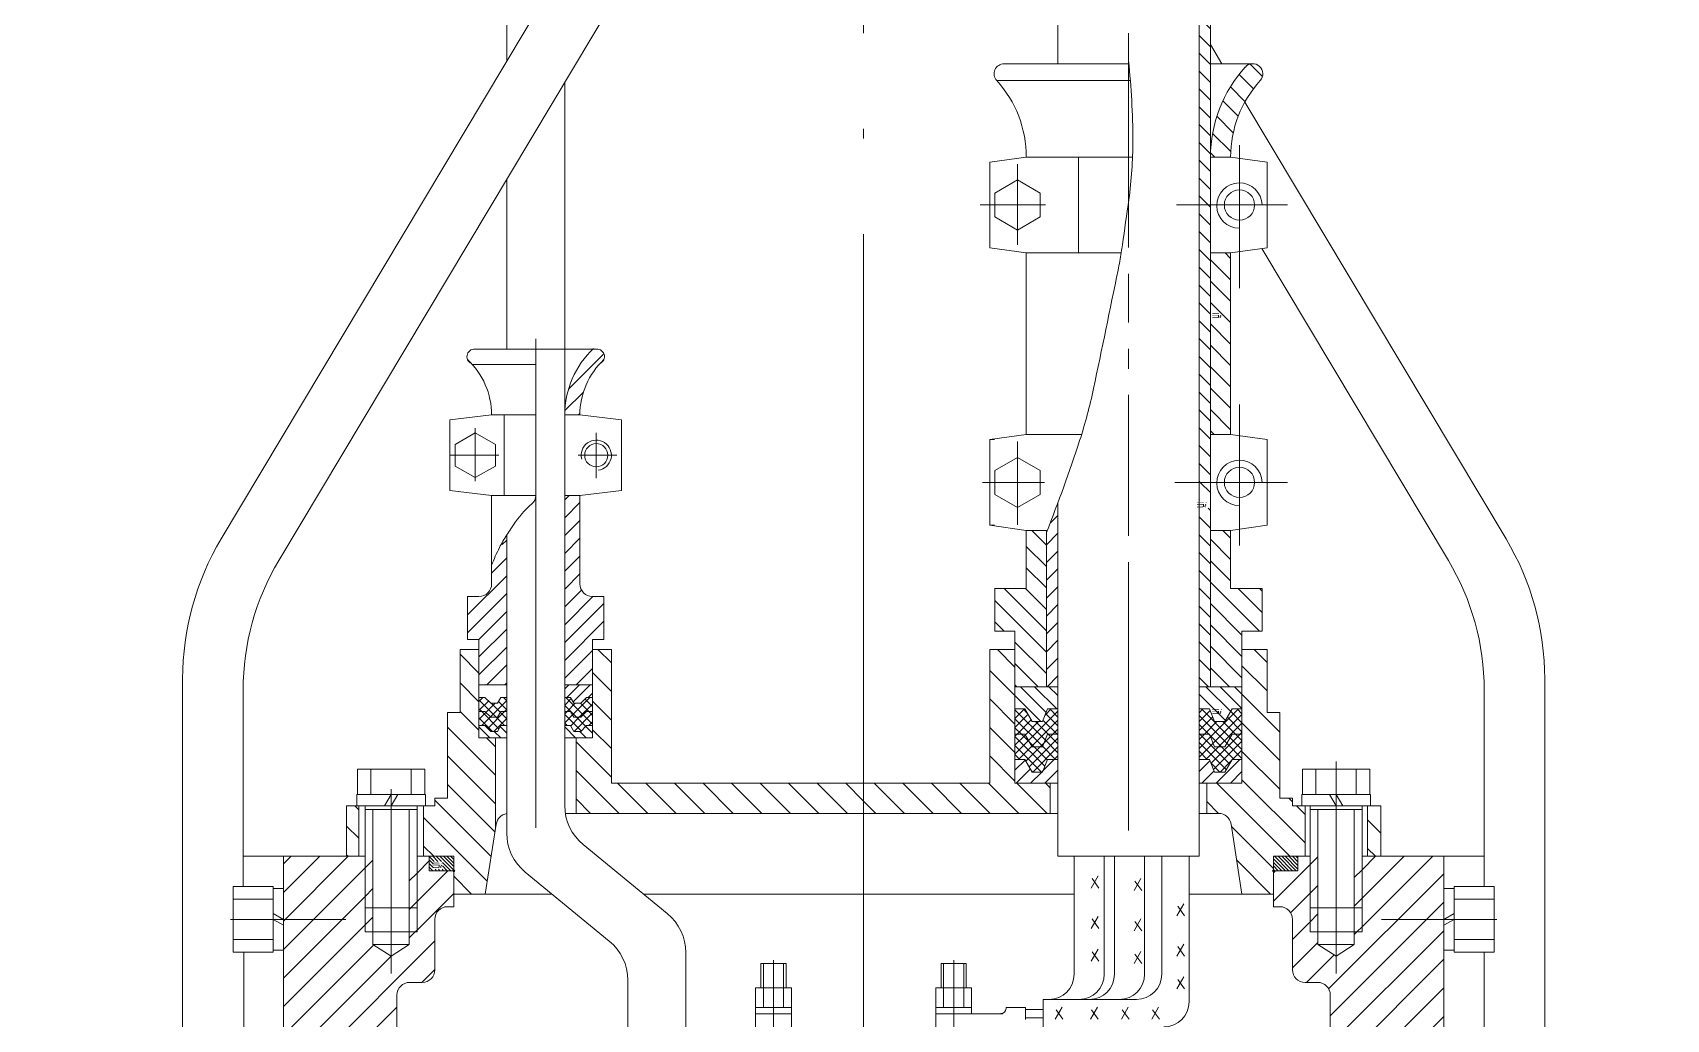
# Model space of a CAD drawing. Extents: x -51258 to 164715, y -112558 to 496610.
# Drawn here: x 73850 to 74702, y 49174 to 49689 of the extents above; entities that cross this region are included whole.
import ezdxf
from ezdxf.enums import TextEntityAlignment as Align

# ---------------------------------------------------------------- set-up
doc = ezdxf.new("R2010")
doc.units = 0
doc.header["$LTSCALE"] = 1000
doc.header["$PDMODE"] = 32
doc.header["$PDSIZE"] = 1
doc.linetypes.add('DOTE', pattern=[2.42, 2, -0.2, 0.02, -0.2])
doc.layers.add('中心线0.15', color=5, linetype='DOTE', lineweight=15)
doc.layers.add('细线0.15', color=4, linetype='Continuous', lineweight=15)
doc.styles.add('han', font='pdatxt.shx', dxfattribs={"width": 0.7, "bigfont": 'chinese.shx'})
doc.styles.get("Standard").update_dxf_attribs({"font": 'gbenor.shx', "bigfont": 'gbcbig.shx'})
doc.styles.add('图中的汉字和数字', font='njsyeng.shx', dxfattribs={"width": 0.7, "bigfont": 'njsychn.shx'})
doc.dimstyles.new('1比200(加大字号)', dxfattribs={"dimtxt": 700, "dimasz": 240, "dimexe": 240, "dimexo": 30, "dimgap": 20, "dimtad": 1, "dimdec": 0, "dimdsep": 46, "dimtxsty": '图中的汉字和数字', "dimblk": 'ARCHTICK', "dimcen": 2, "dimclrd": 3, "dimclre": 3, "dimclrt": 3, "dimadec": 0, "dimazin": 0, "dimtfac": 1, "dimtdec": 0, "dimtmove": 2, "dimatfit": 3, "dimldrblk": 'ARCHTICK', "dimfxl": 1000, "dimfxlon": 1, "dimarcsym": 0})

# ---------------------------------------------------------------- blocks, each defined once
blk = doc.blocks.new('*X51')
at = {"color": 0}
for p, q in [((503, 1797.01), (505.35, 1799.36)), ((507.92, 1794.86), (512.42, 1799.36)), ((515, 1794.86), (519.5, 1799.36)), ((522.07, 1794.86), (526.57, 1799.36)), ((529.14, 1794.86), (533.64, 1799.36)), ((536.21, 1794.86), (540.71, 1799.36)), ((543.28, 1794.86), (547.78, 1799.36)), ((550.35, 1794.86), (554.85, 1799.36)), ((557.42, 1794.86), (561.92, 1799.36)), ((564.49, 1794.86), (568.99, 1799.36)), ((571.56, 1794.86), (575.17, 1798.47)), ((575.17, 1798.47), (576.06, 1799.36)), ((578.63, 1794.86), (583.13, 1799.36)), ((585.71, 1794.86), (590.21, 1799.36)), ((592.78, 1794.86), (597.28, 1799.36)), ((599.85, 1794.86), (604.35, 1799.36)), ((606.92, 1794.86), (611.42, 1799.36)), ((613.99, 1794.86), (618.49, 1799.36)), ((621.06, 1794.86), (625.56, 1799.36)), ((628.13, 1794.86), (632.63, 1799.36)), ((635.2, 1794.86), (639.7, 1799.36)), ((642.27, 1794.86), (646.77, 1799.36)), ((649.35, 1794.86), (653.85, 1799.36)), ((656.42, 1794.86), (660.92, 1799.36)), ((663.49, 1794.86), (667.99, 1799.36)), ((670.56, 1794.86), (672.12, 1796.42)), ((672.12, 1796.42), (675.06, 1799.36)), ((677.63, 1794.86), (682.13, 1799.36)), ((684.7, 1794.86), (685.17, 1795.33)), ((685.17, 1795.33), (689.2, 1799.36)), ((691.77, 1794.86), (691.92, 1795.01)), ((695.37, 1798.46), (696.27, 1799.36)), ((698.84, 1794.86), (703.34, 1799.36)), ((705.91, 1794.86), (710.41, 1799.36)), ((712.99, 1794.86), (717.49, 1799.36)), ((720.06, 1794.86), (724.56, 1799.36)), ((727.13, 1794.86), (731.63, 1799.36)), ((734.2, 1794.86), (738.7, 1799.36)), ((741.27, 1794.86), (745.77, 1799.36)), ((748.34, 1794.86), (752.84, 1799.36)), ((755.41, 1794.86), (759.91, 1799.36)), ((762.48, 1794.86), (766.17, 1798.55))]:
    blk.add_line(p, q, dxfattribs=at)
blk = doc.blocks.new('*X50')
at = {"color": 0}
for p, q in [((548.2, 1544.84), (534.15, 1558.89)), ((641.6, 1543.36), (630.41, 1554.55)), ((648.67, 1543.36), (633.17, 1558.86)), ((655.74, 1543.36), (640.24, 1558.86)), ((647.41, 1558.77), (647.31, 1558.86)), ((556.71, 1543.4), (549.35, 1550.76)), ((558.41, 1548.77), (557.81, 1549.36)), ((599.18, 1543.36), (593.18, 1549.36)), ((606.25, 1543.36), (600.25, 1549.36)), ((613.32, 1543.36), (607.32, 1549.36)), ((620.39, 1543.36), (614.39, 1549.36)), ((627.46, 1543.36), (621.46, 1549.36)), ((634.53, 1543.36), (627.88, 1550.01)), ((662.81, 1543.36), (651.81, 1554.36)), ((665.41, 1547.84), (658.89, 1554.36)), ((592.1, 1543.36), (590.41, 1545.06)), ((609.78, 1518.62), (608.03, 1520.36)), ((621.1, 1514.36), (615.1, 1520.36)), ((637.68, 1504.86), (622.18, 1520.36)), ((644.75, 1504.86), (629.25, 1520.36)), ((647.41, 1509.27), (636.32, 1520.36)), ((654.39, 1509.36), (643.39, 1520.36)), ((661.46, 1509.36), (650.46, 1520.36)), ((665.41, 1512.48), (657.53, 1520.36)), ((665.41, 1519.55), (664.6, 1520.36)), ((630.6, 1504.86), (630.41, 1505.06))]:
    blk.add_line(p, q, dxfattribs=at)
blk = doc.blocks.new('hhhhh')
at = {"layer": '细线0.15'}
h = blk.add_hatch(dxfattribs=at)
h.set_pattern_fill('_U', color=10, scale=7.894679, angle=135, style=0, pattern_type=0)
h.set_pattern_definition([(135, (124473.252, 216916.8846), (-5.582381, -5.582381), [])])
h.paths.add_polyline_path([(128376.06, 222038.85), (128365.53, 222038.85), (128365.53, 221944.11), (128376.06, 221944.11)])
h.paths.add_polyline_path([(128365.53, 222088.85), (128376.06, 222088.85, -0.186853), (128391.5, 222128.72, 1), (128383.72, 222135.81, 0.186853)])
h.paths.add_polyline_path([(128280.01, 221894.11), (128269.48, 221894.11), (128269.48, 221863.85), (128253.03, 221863.85), (128253.03, 221841.48), (128263.56, 221841.48), (128263.56, 221812.53), (128280.01, 221812.53)])
at = {"layer": '中心线0.15', "ltscale": 0.25}
blk.add_line((128184.61, 222653.55), (128184.61, 218739.75), dxfattribs=at)
at = {"layer": '细线0.15', "color": 10}
for p, q in [((127849.49, 221889.62), (128101.04, 222310.34)), ((127879.58, 221878.4), (128128.15, 222294.13)), ((127998.43, 222138.72), (127998.43, 222235.12)), ((128285.93, 222137.53), (128285.93, 222182.49)), ((128359.61, 221724.07), (128359.61, 222182.49)), ((128365.53, 222158.81), (128365.53, 221812.53)), ((128322.77, 222153.42), (128322.77, 222041.63)), ((128371.5, 222137.53), (128365.53, 222147.52)), ((128280.01, 222137.53), (128257.93, 222137.53)), ((128322.77, 222137.53), (128280.01, 222137.53)), ((128387.61, 222137.53), (128365.53, 222137.53)), ((128028.69, 221988.54), (128028.69, 222127.79)), ((128254.04, 222128.72), (128323.74, 222128.72)), ((128519.73, 221889.62), (128383.47, 222117.52)), ((128250.4, 222086.21), (128269.48, 222088.85)), ((128324.9, 222088.85), (128269.48, 222088.85)), ((128296.64, 222088.85), (128296.64, 222038.85)), ((128376.06, 222088.85), (128365.53, 222088.85)), ((128395.14, 222086.21), (128376.06, 222088.85)), ((128380.66, 222095.07), (128380.66, 222020.51)), ((128250.4, 222086.21), (128250.4, 222041.48)), ((128264.87, 222043.02), (128264.87, 222085.12)), ((128395.14, 222086.21), (128395.14, 222041.48)), ((127998.43, 221988.54), (127998.43, 222077.18)), ((128253.03, 222070.07), (128264.87, 222076.91)), ((128264.87, 222048.72), (128264.87, 222078.49)), ((128264.87, 222076.91), (128276.72, 222070.07)), ((128279.53, 222063.85), (128245.32, 222063.85)), ((128279, 222063.85), (128249.8, 222063.85)), ((128253.03, 222063.85), (128253.03, 222070.07)), ((128253.03, 222063.85), (128253.03, 222057.62)), ((128276.72, 222070.07), (128276.72, 222063.85)), ((128276.72, 222057.62), (128276.72, 222063.85)), ((128405.74, 222063.85), (128347.84, 222063.85)), ((128253.03, 222057.62), (128264.87, 222050.79)), ((128264.87, 222050.79), (128276.72, 222057.62)), ((128250.4, 222041.48), (128269.48, 222038.85)), ((128318.97, 222038.85), (128269.48, 222038.85)), ((128269.48, 221944.11), (128269.48, 222038.85)), ((128376.06, 222038.85), (128365.53, 222038.85)), ((128395.14, 222041.48), (128376.06, 222038.85)), ((128376.06, 221944.11), (128376.06, 222038.85)), ((128489.65, 221878.4), (128392.37, 222041.1)), ((128322.77, 222027.94), (128322.77, 222002.47)), ((128013.56, 221738.99), (128013.56, 221994.09)), ((128044.48, 221988.54), (127981.72, 221988.54)), ((128028.69, 221750.5), (128028.69, 221988.54)), ((128322.77, 221988.79), (128322.77, 221978.44)), ((128013.56, 221980.64), (127980.48, 221980.64)), ((128322.77, 221964.76), (128322.77, 221891.23)), ((127968.82, 221951.7), (127990.53, 221954.33)), ((127968.82, 221951.7), (127968.82, 221914.85)), ((127990.53, 221954.33), (128013.56, 221954.33)), ((127997.11, 221954.33), (127997.11, 221912.22)), ((128036.59, 221954.33), (128028.69, 221954.33)), ((128058.3, 221951.7), (128036.59, 221954.33)), ((128058.3, 221951.7), (128058.3, 221914.85)), ((128380.66, 221959.7), (128380.66, 221886.24)), ((127981.98, 221944.97), (127971.46, 221938.89)), ((127981.98, 221947.35), (127981.98, 221919.73)), ((127981.98, 221921.27), (127981.98, 221945.06)), ((127992.51, 221938.89), (127981.98, 221944.97)), ((128045.14, 221921.27), (128045.14, 221945.06)), ((128250.39, 221941.48), (128269.48, 221944.11)), ((128298.3, 221944.11), (128269.48, 221944.11)), ((128376.06, 221944.11), (128365.53, 221944.11)), ((128395.15, 221941.48), (128376.06, 221944.11)), ((127971.46, 221938.89), (127971.46, 221933.28)), ((127992.51, 221933.28), (127992.51, 221938.89)), ((128250.4, 221896.74), (128250.4, 221941.48)), ((128250.4, 221941.48), (128252.93, 221941.48)), ((128264.87, 221896.97), (128264.87, 221940.39)), ((128395.14, 221896.74), (128395.14, 221941.48)), ((127969.01, 221933.28), (127994.28, 221933.28)), ((127971.19, 221933.28), (127991.37, 221933.28)), ((127971.46, 221927.66), (127971.46, 221933.28)), ((127981.98, 221921.59), (127971.46, 221927.66)), ((127992.51, 221927.66), (127981.98, 221921.59)), ((127992.51, 221933.28), (127992.51, 221927.66)), ((128055.93, 221933.28), (128035.75, 221933.28)), ((128253.03, 221925.34), (128264.87, 221932.17)), ((128264.87, 221903.98), (128264.87, 221933.76)), ((128264.87, 221932.17), (128276.72, 221925.34)), ((128246.64, 221919.11), (128278.22, 221919.11)), ((128279, 221919.11), (128249.8, 221919.11)), ((128253.03, 221919.11), (128253.03, 221925.34)), ((128253.03, 221919.11), (128253.03, 221912.88)), ((128276.72, 221925.34), (128276.72, 221919.11)), ((128276.72, 221912.88), (128276.72, 221919.11)), ((128405.74, 221919.11), (128346.89, 221919.11)), ((127968.82, 221914.85), (127990.53, 221912.22)), ((127990.53, 221912.22), (128013.56, 221912.22)), ((127990.53, 221866.17), (127990.53, 221912.22)), ((128036.59, 221912.22), (128028.69, 221912.22)), ((128058.3, 221914.85), (128036.59, 221912.22)), ((128036.59, 221866.17), (128036.59, 221912.22)), ((128253.03, 221912.88), (128264.87, 221906.05)), ((128264.87, 221906.05), (128276.72, 221912.88)), ((128281.88, 221897.82), (128285.93, 221901.86)), ((128285.93, 221724.07), (128285.93, 221908.45)), ((127998.43, 221736.17), (127998.43, 221891.7)), ((128250.4, 221896.74), (128252.93, 221896.74)), ((128250.47, 221896.73), (128269.48, 221894.11)), ((128280.01, 221894.11), (128269.48, 221894.11)), ((128269.48, 221863.85), (128269.48, 221894.11)), ((128280.01, 221894.11), (128280.01, 221812.53)), ((128280.01, 221886.63), (128285.93, 221892.56)), ((128376.06, 221894.11), (128365.53, 221894.11)), ((128376.06, 221890.06), (128372.01, 221894.11)), ((128395.14, 221896.74), (128376.06, 221894.11)), ((128376.06, 221863.85), (128376.06, 221894.11)), ((128280.01, 221877.33), (128285.93, 221883.25)), ((128376.06, 221878.9), (128365.53, 221889.43)), ((128322.77, 221877.55), (128322.77, 221811)), ((128376.06, 221867.73), (128365.53, 221878.26)), ((128280.01, 221868.03), (128285.93, 221873.95)), ((128391.15, 221841.48), (128365.53, 221867.1)), ((127978.03, 221837.22), (127978.03, 221859.59)), ((127983.96, 221859.59), (127978.03, 221859.59)), ((128049.09, 221859.59), (128043.17, 221859.59)), ((128049.09, 221837.22), (128049.09, 221859.59)), ((128269.48, 221863.85), (128252.93, 221863.85)), ((128253.03, 221863.91), (128253.03, 221841.48)), ((128280.01, 221858.72), (128285.93, 221864.64)), ((128392.51, 221863.85), (128376.06, 221863.85)), ((128392.51, 221851.29), (128379.94, 221863.85)), ((128392.51, 221862.45), (128391.11, 221863.85)), ((128392.51, 221863.85), (128392.51, 221841.48)), ((128253.03, 221855.53), (128253.03, 221855.53)), ((128280.01, 221849.42), (128285.93, 221855.34)), ((128381.98, 221839.48), (128365.53, 221855.93)), ((128392.51, 221855.53), (128392.51, 221855.53)), ((128263.56, 221841.48), (128253.03, 221841.48)), ((128263.56, 221841.48), (128263.56, 221812.53)), ((128280.01, 221840.12), (128285.93, 221846.04)), ((128381.98, 221828.32), (128365.53, 221844.77)), ((128392.51, 221841.48), (128381.98, 221841.48)), ((128381.98, 221841.48), (128381.98, 221812.53)), ((127983.96, 221831.96), (127974.09, 221831.96)), ((127974.09, 221831.96), (127974.09, 221799.07)), ((127983.96, 221837.22), (127978.03, 221837.22)), ((127983.96, 221837.22), (127983.96, 221785.91)), ((128043.17, 221837.22), (128043.17, 221785.91)), ((128049.09, 221837.22), (128043.17, 221837.22)), ((128053.03, 221831.96), (128043.17, 221831.96)), ((128045.99, 221831.96), (128053.03, 221824.91)), ((128053.03, 221831.96), (128053.03, 221762.22)), ((128250.4, 221831.96), (128250.4, 221762.22)), ((128263.56, 221831.96), (128250.4, 221831.96)), ((128254.4, 221831.96), (128263.56, 221822.8)), ((128263.56, 221831.96), (128263.56, 221762.22)), ((128280.01, 221830.81), (128285.93, 221836.73)), ((128322.77, 221839.34), (128322.77, 221737.51)), ((128381.98, 221817.15), (128365.53, 221833.6)), ((128381.98, 221831.96), (128381.98, 221762.22)), ((128395.14, 221831.96), (128381.98, 221831.96)), ((128388.37, 221831.96), (128395.14, 221825.2)), ((128395.14, 221831.96), (128395.14, 221799.07)), ((127974.09, 221829.43), (127983.96, 221819.56)), ((128280.01, 221821.51), (128285.93, 221827.43)), ((128381.98, 221823.47), (128395.14, 221810.31)), ((127829.35, 221816.69), (127829.35, 221552.67)), ((128043.17, 221819.9), (128053.03, 221810.03)), ((128250.4, 221821.07), (128263.56, 221807.91)), ((128280.34, 221812.53), (128285.93, 221818.12)), ((128375.44, 221812.53), (128365.53, 221822.44)), ((128539.87, 221816.69), (128539.87, 221551)), ((127860.93, 221810.88), (127860.93, 221708.39)), ((127974.09, 221814.54), (127983.96, 221804.67)), ((127998.43, 221813.54), (127983.96, 221813.54)), ((127983.96, 221806.84), (127986.99, 221806.84)), ((127983.96, 221804.78), (127986.02, 221806.84)), ((127986.99, 221806.84), (127990.1, 221803.87)), ((127993.62, 221803.87), (127995.38, 221806.84)), ((127995.38, 221806.84), (127998.43, 221806.84)), ((127996.67, 221806.84), (127998.43, 221805.09)), ((128043.17, 221813.54), (128028.69, 221813.54)), ((128028.69, 221811.37), (128030.87, 221813.54)), ((128031.75, 221806.84), (128028.69, 221806.84)), ((128029.24, 221806.84), (128038.3, 221797.78)), ((128029.75, 221806.84), (128036.45, 221813.54)), ((128033.5, 221803.87), (128031.75, 221806.84)), ((128032.78, 221797.78), (128041.85, 221806.84)), ((128033.08, 221804.59), (128042.03, 221813.54)), ((128040.13, 221806.84), (128037.02, 221803.87)), ((128043.17, 221806.84), (128040.13, 221806.84)), ((128040.92, 221806.84), (128043.17, 221809.09)), ((128285.93, 221812.53), (128263.56, 221812.53)), ((128263.56, 221807.91), (128277.13, 221794.34)), ((128266.38, 221812.53), (128279.77, 221799.14)), ((128273.82, 221812.53), (128285.44, 221800.92)), ((128281.27, 221812.53), (128285.93, 221807.87)), ((128381.98, 221812.53), (128359.61, 221812.53)), ((128359.61, 221808.62), (128373.31, 221794.92)), ((128363.14, 221812.53), (128376.1, 221799.58)), ((128370.58, 221812.53), (128381.98, 221801.14)), ((128378.03, 221812.53), (128381.98, 221808.58)), ((128381.98, 221808.58), (128401.72, 221788.84)), ((128508.29, 221810.88), (128508.29, 221708.43)), ((127967.51, 221799.07), (127967.51, 221754.33)), ((127967.51, 221799.07), (127974.09, 221799.07)), ((127974.09, 221799.66), (127983.96, 221789.79)), ((127983.96, 221805.6), (127993, 221796.56)), ((127983.96, 221800.12), (127988.87, 221805.04)), ((127983.96, 221800.95), (127985.37, 221799.54)), ((127983.96, 221799.54), (127986.99, 221799.54)), ((127983.96, 221795.47), (127987.52, 221799.03)), ((127985.37, 221799.54), (127994.38, 221790.53)), ((127986.99, 221799.54), (127990.1, 221796.56)), ((127987.52, 221799.03), (127992.35, 221803.87)), ((127988.53, 221790.75), (127997.32, 221799.54)), ((127989.89, 221796.76), (127998.43, 221805.29)), ((127990.1, 221803.87), (127993.62, 221803.87)), ((127990.35, 221803.87), (127995.12, 221799.1)), ((127993.62, 221796.56), (127995.38, 221799.54)), ((127994.13, 221804.73), (127998.43, 221800.43)), ((127995.12, 221799.1), (127998.43, 221795.78)), ((127995.38, 221799.54), (127998.43, 221799.54)), ((127997.32, 221799.54), (127998.43, 221800.64)), ((128028.69, 221802.99), (128032.04, 221806.34)), ((128028.69, 221802.74), (128034.87, 221796.56)), ((128031.75, 221799.54), (128028.69, 221799.54)), ((128028.69, 221798.34), (128029.89, 221799.54)), ((128028.69, 221798.08), (128037.28, 221789.5)), ((128029.89, 221799.54), (128034.22, 221803.87)), ((128033.5, 221796.56), (128031.75, 221799.54)), ((128037.02, 221803.87), (128033.5, 221803.87)), ((128033.56, 221789.25), (128043.17, 221798.86)), ((128036.21, 221796.56), (128043.17, 221803.51)), ((128036.87, 221803.87), (128041.2, 221799.54)), ((128040.13, 221799.54), (128037.02, 221796.56)), ((128039.32, 221806.07), (128043.17, 221802.22)), ((128043.17, 221799.54), (128040.13, 221799.54)), ((128041.2, 221799.54), (128043.17, 221797.57)), ((128043.17, 221805.01), (128053.03, 221795.14)), ((128250.4, 221806.18), (128263.56, 221793.02)), ((128263.56, 221800.92), (128268.64, 221800.92)), ((128263.56, 221795.96), (128268.52, 221800.92)), ((128263.56, 221800.61), (128263.87, 221800.92)), ((128263.56, 221800.47), (128279.28, 221784.75)), ((128263.56, 221791.3), (128270.34, 221798.08)), ((128267.76, 221800.92), (128269.95, 221798.73)), ((128268.64, 221800.92), (128272.58, 221794.34)), ((128270.64, 221784.43), (128285.93, 221799.72)), ((128277.85, 221794.34), (128280.48, 221800.92)), ((128279.15, 221797.59), (128282.47, 221800.92)), ((128279.5, 221798.48), (128285.93, 221792.06)), ((128280.48, 221800.92), (128285.93, 221800.92)), ((128281.72, 221800.92), (128285.93, 221796.71)), ((128359.61, 221801.18), (128359.87, 221800.92)), ((128365.06, 221800.92), (128359.61, 221800.92)), ((128359.61, 221798.97), (128361.56, 221800.92)), ((128359.61, 221794.32), (128365.39, 221800.09)), ((128360.8, 221800.92), (128375.8, 221785.92)), ((128367.69, 221794.34), (128365.06, 221800.92)), ((128365.62, 221786.37), (128380.17, 221800.92)), ((128366.95, 221783.04), (128381.98, 221798.08)), ((128376.9, 221800.92), (128372.96, 221794.34)), ((128376.1, 221799.58), (128381.98, 221793.7)), ((128381.98, 221800.92), (128376.9, 221800.92)), ((128379.41, 221800.92), (128381.98, 221798.35)), ((128401.72, 221799.07), (128395.14, 221799.07)), ((128401.72, 221799.07), (128401.72, 221754.33)), ((127967.51, 221791.35), (127992.51, 221766.35)), ((127983.96, 221796.3), (127991.01, 221789.25)), ((127983.96, 221792.23), (127986.99, 221792.23)), ((127983.96, 221791.65), (127989.7, 221785.91)), ((127985.36, 221792.23), (127989.89, 221796.76)), ((127986.99, 221792.23), (127990.1, 221789.25)), ((127990.1, 221796.56), (127993.62, 221796.56)), ((127991.69, 221789.25), (127998.43, 221795.99)), ((127993, 221796.56), (127997.33, 221792.23)), ((127993.62, 221789.25), (127995.38, 221792.23)), ((127995.07, 221791.7), (127998.43, 221788.34)), ((127995.38, 221792.23), (127998.43, 221792.23)), ((128028.69, 221793.69), (128032.78, 221797.78)), ((128028.69, 221793.43), (128029.9, 221792.23)), ((128031.75, 221792.23), (128028.69, 221792.23)), ((128028.69, 221791.57), (128034.35, 221785.91)), ((128033.5, 221789.25), (128031.75, 221792.23)), ((128031.8, 221792.14), (128036.21, 221796.56)), ((128037.02, 221796.56), (128033.5, 221796.56)), ((128034.87, 221796.56), (128039.66, 221791.77)), ((128040.13, 221792.23), (128037.02, 221789.25)), ((128038.3, 221797.78), (128043.17, 221792.91)), ((128039.66, 221791.77), (128043.17, 221788.26)), ((128043.17, 221792.23), (128040.13, 221792.23)), ((128041.19, 221792.23), (128043.17, 221794.21)), ((128043.17, 221790.12), (128053.03, 221780.25)), ((128250.4, 221791.3), (128263.56, 221778.14)), ((128263.56, 221795.82), (128277.95, 221781.43)), ((128263.56, 221791.16), (128266.97, 221787.76)), ((128264.66, 221787.76), (128272.08, 221795.17)), ((128268.89, 221787.33), (128275.9, 221794.34)), ((128272.38, 221781.52), (128285.93, 221795.06)), ((128272.58, 221794.34), (128277.85, 221794.34)), ((128274.34, 221794.34), (128280.92, 221787.76)), ((128278.17, 221795.16), (128285.57, 221787.76)), ((128283.27, 221787.76), (128285.93, 221790.41)), ((128359.61, 221797.46), (128374.05, 221783.01)), ((128359.61, 221789.66), (128366.72, 221796.77)), ((128359.61, 221792.8), (128364.66, 221787.76)), ((128362.36, 221787.76), (128368.94, 221794.34)), ((128372.96, 221794.34), (128367.69, 221794.34)), ((128369.73, 221781.18), (128381.98, 221793.43)), ((128372.03, 221794.34), (128378.61, 221787.76)), ((128374.35, 221796.67), (128381.98, 221789.04)), ((128381.98, 221793.7), (128401.72, 221773.96)), ((127983.96, 221786.07), (127984.11, 221785.91)), ((127998.43, 221785.91), (127983.96, 221785.91)), ((127987.83, 221785.91), (127992.51, 221781.23)), ((127990.1, 221789.25), (127993.62, 221789.25)), ((127991.94, 221789.25), (127995.28, 221785.91)), ((127992.51, 221738.01), (127992.51, 221785.91)), ((128028.69, 221785.99), (128028.77, 221785.91)), ((128043.17, 221785.91), (128028.69, 221785.91)), ((128037.02, 221789.25), (128033.5, 221789.25)), ((128034.61, 221746.44), (128034.61, 221785.91)), ((128034.61, 221783.79), (128053.03, 221765.37)), ((128036.6, 221789.25), (128039.94, 221785.91)), ((128263.56, 221787.76), (128268.64, 221787.76)), ((128263.56, 221786.65), (128264.66, 221787.76)), ((128263.56, 221782), (128268.89, 221787.33)), ((128263.56, 221786.51), (128279.05, 221771.02)), ((128263.56, 221777.35), (128270.64, 221784.43)), ((128263.56, 221781.86), (128277.4, 221768.02)), ((128265.46, 221774.6), (128272.38, 221781.52)), ((128266.97, 221787.76), (128271.14, 221783.58)), ((128268.64, 221787.76), (128272.58, 221781.18)), ((128269.19, 221773.68), (128276.69, 221781.18)), ((128270.94, 221770.77), (128285.93, 221785.76)), ((128271.14, 221783.58), (128273.54, 221781.18)), ((128272.58, 221781.18), (128277.85, 221781.18)), ((128272.84, 221768.02), (128285.93, 221781.11)), ((128273.54, 221781.18), (128280.38, 221774.35)), ((128276.69, 221781.18), (128278.62, 221783.1)), ((128277.85, 221781.18), (128280.48, 221787.76)), ((128277.95, 221781.43), (128284.77, 221774.6)), ((128278.62, 221783.1), (128283.27, 221787.76)), ((128279.28, 221784.75), (128285.93, 221778.1)), ((128280.48, 221787.76), (128285.93, 221787.76)), ((128280.92, 221787.76), (128285.93, 221782.75)), ((128285.57, 221787.76), (128285.93, 221787.4)), ((128359.61, 221788.15), (128360, 221787.76)), ((128365.06, 221787.76), (128359.61, 221787.76)), ((128359.61, 221785.01), (128362.36, 221787.76)), ((128359.61, 221780.36), (128365.62, 221786.37)), ((128359.61, 221783.5), (128373.76, 221769.36)), ((128359.61, 221775.71), (128366.95, 221783.04)), ((128360, 221787.76), (128375.5, 221772.26)), ((128363.15, 221774.6), (128369.73, 221781.18)), ((128364.66, 221787.76), (128365.33, 221787.08)), ((128367.69, 221781.18), (128365.06, 221787.76)), ((128365.33, 221787.08), (128371.24, 221781.18)), ((128365.84, 221772.64), (128380.96, 221787.76)), ((128367.17, 221769.32), (128381.98, 221784.12)), ((128372.96, 221781.18), (128367.69, 221781.18)), ((128371.24, 221781.18), (128377.81, 221774.6)), ((128376.9, 221787.76), (128372.96, 221781.18)), ((128374.05, 221783.01), (128381.98, 221775.09)), ((128375.8, 221785.92), (128381.98, 221779.74)), ((128381.98, 221787.76), (128376.9, 221787.76)), ((128378.61, 221787.76), (128381.98, 221784.39)), ((128380.96, 221787.76), (128381.98, 221788.77)), ((127967.51, 221776.46), (127992.51, 221751.46)), ((128250.4, 221776.41), (128263.56, 221763.25)), ((128263.56, 221777.21), (128266.17, 221774.6)), ((128263.56, 221774.6), (128268.64, 221774.6)), ((128263.56, 221768.97), (128268.84, 221774.26)), ((128268.64, 221774.6), (128272.58, 221768.02)), ((128277.85, 221768.02), (128280.48, 221774.6)), ((128278.08, 221768.61), (128284.07, 221774.6)), ((128280.48, 221774.6), (128285.93, 221774.6)), ((128284.07, 221774.6), (128285.93, 221776.46)), ((128359.61, 221778.85), (128363.86, 221774.6)), ((128365.06, 221774.6), (128359.61, 221774.6)), ((128359.61, 221768.27), (128365.31, 221773.97)), ((128367.69, 221768.02), (128365.06, 221774.6)), ((128365.86, 221772.6), (128370.44, 221768.02)), ((128368.46, 221762.22), (128380.83, 221774.6)), ((128370.53, 221768.02), (128376.59, 221774.08)), ((128376.9, 221774.6), (128372.96, 221768.02)), ((128381.98, 221774.6), (128376.9, 221774.6)), ((128377.11, 221774.6), (128381.98, 221779.47)), ((128381.76, 221774.6), (128381.98, 221774.82)), ((128381.98, 221778.81), (128401.72, 221759.07)), ((128431.1, 221773.49), (128431.1, 221692.42)), ((127938.13, 221769.46), (127920.53, 221769.46)), ((127920.53, 221769.46), (127920.53, 221756.3)), ((127927.6, 221756.3), (127927.6, 221769.46)), ((127938.13, 221769.46), (127955.73, 221769.46)), ((127948.65, 221756.3), (127948.65, 221769.46)), ((127955.73, 221769.46), (127955.73, 221756.3)), ((128034.61, 221768.9), (128057.08, 221746.44)), ((128264.25, 221762.22), (128271.63, 221769.61)), ((128271.69, 221762.22), (128277.49, 221768.02)), ((128272.34, 221768.43), (128272.75, 221768.02)), ((128272.58, 221768.02), (128277.85, 221768.02)), ((128277.49, 221768.02), (128278.08, 221768.61)), ((128279.14, 221762.22), (128285.93, 221769.01)), ((128361.01, 221762.22), (128367.44, 221768.65)), ((128372.96, 221768.02), (128367.69, 221768.02)), ((128375.9, 221762.22), (128381.98, 221768.3)), ((128381.98, 221763.92), (128414.88, 221731.02)), ((128431.1, 221769.46), (128413.5, 221769.46)), ((128413.5, 221769.46), (128413.5, 221756.3)), ((128420.57, 221756.3), (128420.57, 221769.46)), ((128431.1, 221769.46), (128448.7, 221769.46)), ((128441.62, 221756.3), (128441.62, 221769.46)), ((128448.7, 221769.46), (128448.7, 221756.3)), ((127938.13, 221756.3), (127920.23, 221756.3)), ((127920.23, 221756.3), (127920.23, 221750.38)), ((127920.53, 221756.3), (127938.13, 221756.3)), ((127938.13, 221756.3), (127934.71, 221750.38)), ((127938.13, 221759.06), (127938.13, 221747.62)), ((127955.73, 221756.3), (127938.13, 221756.3)), ((127938.13, 221756.3), (127956.02, 221756.3)), ((127938.13, 221750.38), (127941.55, 221756.3)), ((127956.02, 221756.3), (127956.02, 221750.38)), ((127967.51, 221761.58), (127992.31, 221736.77)), ((128250.4, 221762.22), (128053.03, 221762.22)), ((128056.18, 221762.22), (128071.97, 221746.44)), ((128071.06, 221762.22), (128086.85, 221746.44)), ((128085.95, 221762.22), (128101.74, 221746.44)), ((128100.84, 221762.22), (128116.63, 221746.44)), ((128115.72, 221762.22), (128131.51, 221746.44)), ((128130.61, 221762.22), (128146.4, 221746.44)), ((128145.5, 221762.22), (128161.29, 221746.44)), ((128160.38, 221762.22), (128176.17, 221746.44)), ((128175.27, 221762.22), (128184.61, 221752.88)), ((128190.15, 221762.22), (128205.94, 221746.44)), ((128205.04, 221762.22), (128220.83, 221746.44)), ((128219.93, 221762.22), (128235.72, 221746.44)), ((128234.81, 221762.22), (128250.6, 221746.44)), ((128249.7, 221762.22), (128265.49, 221746.44)), ((128285.93, 221762.22), (128263.56, 221762.22)), ((128264.59, 221762.22), (128280.38, 221746.44)), ((128279.47, 221762.22), (128281.98, 221759.72)), ((128281.98, 221762.22), (128281.98, 221746.44)), ((128381.98, 221762.22), (128359.61, 221762.22)), ((128363.56, 221762.22), (128363.56, 221746.44)), ((128368.79, 221762.22), (128406.95, 221724.07)), ((128431.1, 221756.3), (128413.2, 221756.3)), ((128413.2, 221756.3), (128413.2, 221750.38)), ((128413.5, 221756.3), (128431.1, 221756.3)), ((128431.1, 221750.38), (128427.68, 221756.3)), ((128431.1, 221759.06), (128431.1, 221747.62)), ((128448.7, 221756.3), (128431.1, 221756.3)), ((128431.1, 221756.3), (128448.99, 221756.3)), ((128431.1, 221756.3), (128434.52, 221750.38)), ((128431.1, 221662.96), (128431.1, 221755.63)), ((128448.99, 221756.3), (128448.99, 221750.38)), ((127960.93, 221750.38), (127914.88, 221750.38)), ((127914.88, 221750.38), (127914.88, 221724.07)), ((127919.16, 221750.38), (127921.2, 221748.34)), ((127920.23, 221750.38), (127938.13, 221750.38)), ((127921.2, 221750.38), (127921.2, 221724.07)), ((127924.58, 221697.09), (127924.58, 221750.38)), ((127924.58, 221748.41), (127938.13, 221748.41)), ((127928.65, 221697.09), (127928.65, 221748.41)), ((127938.13, 221662.96), (127938.13, 221753.09)), ((127956.02, 221750.38), (127938.13, 221750.38)), ((127951.68, 221748.41), (127938.13, 221748.41)), ((127947.6, 221697.09), (127947.6, 221748.41)), ((127951.68, 221697.09), (127951.68, 221750.38)), ((127955.06, 221750.38), (127955.06, 221724.07)), ((127967.51, 221754.33), (127960.93, 221754.33)), ((127960.93, 221754.33), (127960.93, 221750.38)), ((127960.93, 221753.27), (127990.3, 221723.9)), ((128034.61, 221754.02), (128042.19, 221746.44)), ((128184.61, 221752.88), (128191.06, 221746.44)), ((128363.56, 221752.57), (128369.69, 221746.44)), ((128408.29, 221754.33), (128401.72, 221754.33)), ((128406.46, 221754.33), (128408.29, 221752.49)), ((128408.29, 221754.33), (128408.29, 221750.38)), ((128454.35, 221750.38), (128408.29, 221750.38)), ((128410.41, 221750.38), (128414.88, 221745.9)), ((128413.2, 221750.38), (128431.1, 221750.38)), ((128414.88, 221724.07), (128414.88, 221750.38)), ((128417.55, 221697.09), (128417.55, 221750.38)), ((128417.55, 221748.41), (128431.1, 221748.41)), ((128421.62, 221697.09), (128421.62, 221748.41)), ((128448.99, 221750.38), (128431.1, 221750.38)), ((128444.65, 221748.41), (128431.1, 221748.41)), ((128440.57, 221697.09), (128440.57, 221748.41)), ((128444.65, 221697.09), (128444.65, 221750.38)), ((128447.51, 221724.07), (128447.51, 221750.38)), ((128454.35, 221750.38), (128454.35, 221724.07)), ((127914.88, 221739.77), (127921.2, 221733.46)), ((127955.06, 221744.25), (127988.29, 221711.02)), ((127992.96, 221740.87), (127987.25, 221704.33)), ((128285.93, 221746.44), (128029.01, 221746.44)), ((128369.77, 221746.44), (128359.61, 221746.44)), ((128376.27, 221740.87), (128381.98, 221704.33)), ((128376.46, 221739.67), (128398.43, 221717.7)), ((128447.51, 221743.05), (128454.35, 221736.21)), ((128082.2, 221694.19), (128038.33, 221730.14)), ((127860.93, 221724.07), (127881.98, 221724.07)), ((127881.98, 221690.29), (127915.76, 221724.07)), ((127881.98, 221705.17), (127900.88, 221724.07)), ((127881.98, 221724.07), (127924.58, 221724.07)), ((127881.98, 221724.07), (127881.98, 221520.12)), ((127881.98, 221720.06), (127885.99, 221724.07)), ((127914.88, 221724.89), (127915.7, 221724.07)), ((127924.58, 221724.07), (127914.88, 221724.07)), ((127924.58, 221684.59), (127924.58, 221724.07)), ((127924.58, 221718), (127928.65, 221722.07)), ((127970.8, 221724.07), (127951.68, 221724.07)), ((127951.68, 221724.07), (127958.04, 221724.07)), ((127951.68, 221684.59), (127951.68, 221724.07)), ((127951.68, 221715.32), (127958.04, 221721.68)), ((127955.06, 221729.36), (127960.36, 221724.07)), ((127958.04, 221724.07), (127958.04, 221716.54)), ((127958.04, 221723.99), (127960.64, 221721.39)), ((127958.04, 221722.13), (127960, 221720.16)), ((127959.82, 221724.07), (127962.5, 221721.39)), ((127961.68, 221724.07), (127964.36, 221721.39)), ((127963.54, 221724.07), (127970.8, 221716.81)), ((127965.4, 221724.07), (127970.8, 221718.67)), ((127967.26, 221724.07), (127970.8, 221720.53)), ((127969.12, 221724.07), (127970.8, 221722.39)), ((127970.8, 221724.07), (127970.8, 221704.33)), ((128359.61, 221724.07), (128285.93, 221724.07)), ((128294.43, 221662.53), (128294.43, 221724.07)), ((128310.1, 221662.53), (128310.1, 221724.07)), ((128315.47, 221662.53), (128315.47, 221724.07)), ((128331.13, 221662.53), (128331.13, 221724.07)), ((128340.08, 221662.53), (128340.08, 221724.07)), ((128354.4, 221648.2), (128354.4, 221724.07)), ((128379.21, 221722.03), (128396.91, 221704.33)), ((128398.43, 221724.07), (128398.43, 221704.33)), ((128417.55, 221724.07), (128398.43, 221724.07)), ((128398.43, 221722.75), (128404.63, 221716.54)), ((128398.97, 221724.07), (128406.49, 221716.54)), ((128400.83, 221724.07), (128408.35, 221716.54)), ((128402.69, 221724.07), (128410.21, 221716.54)), ((128404.55, 221724.07), (128411.19, 221717.43)), ((128406.41, 221724.07), (128411.19, 221719.29)), ((128408.27, 221724.07), (128411.19, 221721.15)), ((128410.13, 221724.07), (128411.19, 221723.01)), ((128411.19, 221724.07), (128411.19, 221716.54)), ((128417.55, 221724.07), (128411.19, 221724.07)), ((128417.55, 221684.59), (128417.55, 221724.07)), ((128417.55, 221719.71), (128421.62, 221723.79)), ((128444.65, 221687.27), (128481.45, 221724.07)), ((128444.65, 221702.15), (128466.56, 221724.07)), ((128444.65, 221717.04), (128451.67, 221724.07)), ((128487.24, 221724.07), (128444.65, 221724.07)), ((128454.35, 221724.07), (128444.65, 221724.07)), ((128444.65, 221684.59), (128444.65, 221724.07)), ((128447.51, 221728.16), (128451.61, 221724.07)), ((128487.24, 221724.07), (128487.24, 221520.12)), ((128508.29, 221724.07), (128487.24, 221724.07)), ((127881.98, 221675.4), (127924.58, 221718)), ((127947.6, 221711.25), (127951.68, 221715.32)), ((127951.68, 221700.43), (127967.78, 221716.54)), ((127958.04, 221720.27), (127960, 221718.3)), ((127958.04, 221718.41), (127959.9, 221716.54)), ((127958.04, 221716.55), (127958.04, 221716.54)), ((127958.04, 221716.54), (127970.8, 221716.54)), ((127961.02, 221717.29), (127961.76, 221716.54)), ((127962.88, 221717.29), (127963.62, 221716.54)), ((127964.74, 221717.29), (127965.49, 221716.54)), ((127964.86, 221720.89), (127969.21, 221716.54)), ((127964.86, 221719.03), (127967.35, 221716.54)), ((127970.8, 221716.54), (127970.8, 221697.75)), ((127970.8, 221713.63), (127980.09, 221704.33)), ((128051.94, 221679.86), (128008.06, 221715.82)), ((128306.88, 221713.79), (128303.3, 221707.52)), ((128398.43, 221720.89), (128402.77, 221716.54)), ((128398.43, 221700.59), (128417.55, 221719.71)), ((128398.43, 221719.02), (128400.91, 221716.54)), ((128398.43, 221717.16), (128399.05, 221716.54)), ((128398.43, 221716.54), (128398.43, 221697.75)), ((128411.19, 221716.54), (128398.43, 221716.54)), ((128398.43, 221715.48), (128399.49, 221716.54)), ((128427.19, 221654.92), (128487.24, 221714.98)), ((128440.57, 221712.96), (128444.65, 221717.04)), ((127855.67, 221691.17), (127855.67, 221708.39)), ((127855.67, 221708.39), (127876.59, 221708.39)), ((127876.59, 221708.39), (127876.59, 221691.17)), ((127876.59, 221707.22), (127881.98, 221707.22)), ((127876.59, 221691.17), (127876.59, 221707.22)), ((127881.98, 221707.22), (127881.98, 221691.17)), ((127924.58, 221703.11), (127928.65, 221707.18)), ((127951.68, 221685.55), (127970.8, 221704.67)), ((128022.08, 221704.33), (127970.8, 221704.33)), ((128294.43, 221704.33), (128069.82, 221704.33)), ((128307.33, 221707.52), (128303.75, 221712.45)), ((128329.25, 221712.48), (128325.67, 221706.21)), ((128329.7, 221706.21), (128326.12, 221711.13)), ((128398.43, 221704.33), (128354.4, 221704.33)), ((128381.97, 221704.39), (128382.03, 221704.33)), ((128407.33, 221694.61), (128417.55, 221704.83)), ((128417.55, 221704.83), (128421.62, 221708.9)), ((128487.24, 221707.22), (128487.24, 221691.17)), ((128492.64, 221707.22), (128487.24, 221707.22)), ((128513.56, 221708.39), (128492.64, 221708.39)), ((128492.64, 221708.39), (128492.64, 221691.17)), ((128492.64, 221691.17), (128492.64, 221707.22)), ((128513.56, 221691.17), (128513.56, 221708.39)), ((127855.67, 221701.7), (127876.59, 221701.7)), ((127881.98, 221660.51), (127924.58, 221703.11)), ((127924.58, 221697.09), (127938.13, 221697.09)), ((127928.65, 221678.01), (127928.65, 221697.05)), ((127951.68, 221697.09), (127938.13, 221697.09)), ((127947.6, 221696.36), (127951.68, 221700.43)), ((127947.6, 221697.05), (127947.6, 221678.01)), ((127967.51, 221697.75), (127970.8, 221697.75)), ((128351.62, 221699.32), (128348.04, 221693.05)), ((128352.07, 221693.05), (128348.49, 221697.98)), ((128401.72, 221697.75), (128398.43, 221697.75)), ((128417.55, 221697.09), (128431.1, 221697.09)), ((128421.62, 221697.09), (128421.62, 221678.01)), ((128428.03, 221640.88), (128487.24, 221700.09)), ((128444.65, 221697.09), (128431.1, 221697.09)), ((128440.57, 221698.08), (128444.65, 221702.15)), ((128440.57, 221678.01), (128440.57, 221697.09)), ((128513.56, 221701.7), (128492.64, 221701.7)), ((127854.28, 221691.17), (127877.97, 221691.17)), ((127855.67, 221691.17), (127855.67, 221673.96)), ((127872.02, 221691.17), (127914.51, 221691.17)), ((127873.83, 221691.17), (127884.74, 221691.17)), ((127881.98, 221691.17), (127876.59, 221694.29)), ((127876.59, 221673.96), (127876.59, 221691.17)), ((127876.59, 221691.17), (127881.98, 221688.06)), ((127876.59, 221691.17), (127876.59, 221675.12)), ((127881.98, 221675.12), (127881.98, 221691.17)), ((127881.98, 221645.63), (127924.58, 221688.22)), ((127924.58, 221688.22), (127928.65, 221692.3)), ((127960.93, 221691.17), (127960.93, 221664.86)), ((128306.88, 221692.74), (128303.3, 221686.47)), ((128307.33, 221686.47), (128303.75, 221691.4)), ((128329.25, 221691.43), (128325.67, 221685.16)), ((128329.7, 221685.16), (128326.12, 221690.08)), ((128408.29, 221691.17), (128408.29, 221664.86)), ((128408.29, 221680.69), (128417.55, 221689.94)), ((128417.55, 221689.94), (128421.62, 221694.02)), ((128441.97, 221684.59), (128444.65, 221687.27)), ((128497.21, 221691.17), (128454.71, 221691.17)), ((128495.4, 221691.17), (128484.48, 221691.17)), ((128487.24, 221691.17), (128492.64, 221694.29)), ((128487.24, 221675.12), (128487.24, 221691.17)), ((128492.64, 221691.17), (128487.24, 221688.06)), ((128514.94, 221691.17), (128491.25, 221691.17)), ((128492.64, 221673.96), (128492.64, 221691.17)), ((128492.64, 221691.17), (128492.64, 221675.12)), ((128513.56, 221691.17), (128513.56, 221673.96)), ((127855.67, 221680.65), (127876.59, 221680.65)), ((127881.98, 221600.97), (127960.93, 221679.91)), ((127951.68, 221684.59), (127924.58, 221684.59)), ((127947.6, 221681.47), (127950.72, 221684.59)), ((127950.72, 221684.59), (127951.68, 221685.55)), ((128408.29, 221665.8), (128421.62, 221679.13)), ((128417.55, 221684.59), (128444.65, 221684.59)), ((128428.03, 221625.99), (128487.24, 221685.2)), ((128440.57, 221683.19), (128441.97, 221684.59)), ((128513.56, 221680.65), (128492.64, 221680.65)), ((127855.67, 221673.96), (127876.59, 221673.96)), ((127861.25, 221673.96), (127861.25, 221563.65)), ((127876.59, 221675.12), (127881.98, 221675.12)), ((127881.98, 221630.74), (127929.02, 221677.78)), ((127881.98, 221615.85), (127938.09, 221671.96)), ((127947.6, 221678.01), (127928.65, 221678.01)), ((127938.13, 221671.94), (127928.65, 221678.01)), ((127947.6, 221678.01), (127938.13, 221671.94)), ((128091.84, 221673.83), (128091.84, 221630.04)), ((128306.88, 221675.64), (128303.3, 221669.37)), ((128307.33, 221669.37), (128303.75, 221674.29)), ((128329.25, 221674.32), (128325.67, 221668.05)), ((128329.7, 221668.05), (128326.12, 221672.98)), ((128351.62, 221678.27), (128348.04, 221672)), ((128352.07, 221672), (128348.49, 221676.92)), ((128415.66, 221658.28), (128430.01, 221672.63)), ((128421.62, 221678.01), (128440.57, 221678.01)), ((128421.62, 221678.01), (128431.1, 221671.94)), ((128428.03, 221611.11), (128487.24, 221670.32)), ((128431.1, 221671.94), (128440.57, 221678.01)), ((128492.64, 221675.12), (128487.24, 221675.12)), ((128513.56, 221673.96), (128492.64, 221673.96)), ((128508.29, 221673.91), (128508.29, 221563.51)), ((127954.18, 221658.28), (127960.93, 221665.03)), ((128131.04, 221668.19), (128131.04, 221655.49)), ((128131.04, 221668.19), (128137.62, 221668.19)), ((128132.36, 221668.19), (128132.36, 221655.49)), ((128137.62, 221488.46), (128137.62, 221669.82)), ((128144.2, 221668.19), (128137.62, 221668.19)), ((128142.88, 221668.19), (128142.88, 221655.49)), ((128144.2, 221668.19), (128144.2, 221655.49)), ((128225.03, 221668.19), (128231.6, 221668.19)), ((128225.03, 221668.19), (128225.03, 221655.49)), ((128226.34, 221668.19), (128226.34, 221655.49)), ((128231.6, 221488.46), (128231.6, 221669.82)), ((128238.18, 221668.19), (128231.6, 221668.19)), ((128236.87, 221668.19), (128236.87, 221655.49)), ((128238.18, 221668.19), (128238.18, 221655.49)), ((127947.77, 221658.28), (127954.35, 221658.28)), ((128061.58, 221659.51), (128061.58, 221630.04)), ((128128.28, 221655.49), (128146.96, 221655.49)), ((128128.28, 221655.49), (128128.28, 221645.1)), ((128132.36, 221655.49), (128132.36, 221645.1)), ((128142.88, 221655.49), (128142.88, 221645.1)), ((128146.96, 221655.49), (128146.96, 221645.1)), ((128240.95, 221655.49), (128222.26, 221655.49)), ((128222.26, 221655.49), (128222.26, 221645.1)), ((128226.34, 221655.49), (128226.34, 221645.1)), ((128236.87, 221655.49), (128236.87, 221645.1)), ((128240.95, 221655.49), (128240.95, 221645.1)), ((128351.62, 221661.16), (128348.04, 221654.89)), ((128352.07, 221654.89), (128348.49, 221659.82)), ((128421.45, 221658.28), (128414.87, 221658.28)), ((128428.03, 221596.22), (128487.24, 221655.43)), ((127881.98, 221586.08), (127941.19, 221645.29)), ((127941.19, 221651.7), (127941.19, 221520.12)), ((128128.28, 221645.1), (128128.28, 221642.02)), ((128137.62, 221645.1), (128128.28, 221645.1)), ((128137.62, 221645.1), (128146.96, 221645.1)), ((128146.96, 221645.1), (128146.96, 221625.31)), ((128231.6, 221645.1), (128222.26, 221645.1)), ((128222.26, 221645.1), (128222.26, 221625.31)), ((128231.6, 221645.1), (128240.95, 221645.1)), ((128240.95, 221645.1), (128240.95, 221642.02)), ((128258.9, 221645.2), (128258.9, 221644.6)), ((128269.03, 221645.2), (128258.9, 221645.2)), ((128269.03, 221645.2), (128269.03, 221638.9)), ((128278.22, 221649.38), (128278.22, 221635.04)), ((128326.92, 221649.38), (128278.22, 221649.38)), ((128288.14, 221645.37), (128284.56, 221639.1)), ((128306.56, 221645.37), (128302.98, 221639.1)), ((128322.67, 221645.37), (128319.09, 221639.1)), ((128338.46, 221645.37), (128334.88, 221639.1)), ((128428.03, 221651.7), (128428.03, 221520.12)), ((128128.28, 221641.9), (128128.28, 221625.31)), ((128146.96, 221641.9), (128128.28, 221641.9)), ((128222.26, 221641.9), (128257.14, 221641.9)), ((128269.03, 221644.09), (128278.22, 221644.09)), ((128269.03, 221639.82), (128278.22, 221639.82)), ((128288.59, 221639.1), (128285.01, 221644.03)), ((128307.01, 221639.1), (128303.43, 221644.03)), ((128323.12, 221639.1), (128319.54, 221644.03)), ((128338.91, 221639.1), (128335.33, 221644.03)), ((128428.03, 221581.33), (128487.24, 221640.54))]:
    blk.add_line(p, q, dxfattribs=at)
for points in [[(128280.01, 221893.02, 0.015), (128297.29, 221940.96, 0.02731), (128304.53, 221968.02, 0.001478), (128317.32, 222029.85, 0.00996), (128319.01, 222039.07, 0.004804), (128319.61, 222043.02, 0.000801), (128322.96, 222066.7, 0.035331), (128325.05, 222097.43, 0.026082), (128322.77, 222139.07)], [(128013.56, 221987.76), (128013.56, 221980.64), (128013.56, 221954.33), (128013.56, 221912.22, -0.218576), (128011.58, 221907.9, 0.068344), (128001.91, 221896.97, 0.001045), (128000.49, 221894.83, 0.000717), (127998.43, 221891.7, 0.029288), (127994.64, 221885.11, 0.022111), (127990.53, 221875.92)]]:
    blk.add_lwpolyline(points, format="xyb", dxfattribs=at)
for centre, radius in [((128380.66, 222063.82), 7.89), ((128045.14, 221933.28), 6.05), ((128380.66, 221919.12), 7.89)]:
    blk.add_circle(centre, radius, dxfattribs=at)
for centre, radius, start, end in [((128257.93, 222132.27), 5.26, 90, 222.3354), ((128435.27, 222088.85), 69.74, 137.6646, 180), ((128387.61, 222132.27), 5.26, 317.6646, 137.6646), ((128210.27, 222088.85), 59.21, 0, 42.3354), ((128435.27, 222088.85), 59.21, 137.6646, 180), ((128380.66, 222063.53), 11.84, 1.52871, 270.02246), ((127981.64, 221984.72), 3.95, 75.37944, 246.57463), ((128076.06, 221954.33), 47.37, 133.05341, 180), ((128045.48, 221984.72), 3.95, 293.42537, 104.62056), ((127951.06, 221954.33), 39.47, 0, 46.94659), ((128076.06, 221954.33), 39.47, 133.05341, 180), ((128045.14, 221933.28), 7.89, 277.56571, 195.22473), ((128380.66, 221918.83), 11.84, 1.52871, 270.02246), ((127971.46, 221816.69), 142.1, 149.12432, 180), ((128397.77, 221816.69), 142.1, 0, 30.87568), ((127992.51, 221810.88), 131.58, 149.12432, 180), ((128376.72, 221810.88), 131.58, 0, 30.87568), ((127983.96, 221866.17), 6.58, 270, 0), ((128043.17, 221866.17), 6.58, 180, 270), ((128055.01, 221750.5), 26.32, 180, 230.66395), ((127999.46, 221739.86), 6.58, 98.96804, 171.11934), ((128369.77, 221739.86), 6.58, 8.88066, 90), ((128024.75, 221736.17), 26.32, 180, 230.66395), ((127967.51, 221691.17), 6.58, 90, 180), ((128401.72, 221691.17), 6.58, 0, 90), ((128065.52, 221673.83), 26.32, 0, 50.66395), ((128035.26, 221659.51), 26.32, 0, 50.66395), ((127954.35, 221664.86), 6.58, 270, 0), ((128281.27, 221662.53), 13.16, 270, 0), ((128296.94, 221662.53), 13.16, 270, 0), ((128302.31, 221662.53), 13.16, 270, 0), ((128317.97, 221662.53), 13.16, 270, 0), ((128326.92, 221662.53), 13.16, 270, 0), ((128414.87, 221664.86), 6.58, 180, 270), ((127947.77, 221651.7), 6.58, 90, 180), ((128421.45, 221651.7), 6.58, 0, 90), ((128256.26, 221644.6), 2.63, 270, 0), ((128341.24, 221648.2), 13.16, 270, 0)]:
    blk.add_arc(centre, radius, start, end, dxfattribs=at)
for p in [(127970.8, 221716.54), (128398.43, 221716.54)]:
    blk.add_point(p, dxfattribs=at)
at = {"layer": '细线0.15', "color": 10, "xscale": 1.315779766816557, "yscale": 1.315779766816557, "zscale": 1.315779766816557, "rotation": 270}
for name, p in [('*X51', (125997.97, 222820.64)), ('*X50', (125997.97, 222689.07))]:
    blk.add_blockref(name, p, dxfattribs=at)
at = {"layer": '细线0.15', "color": 10, "width": 0.707}
for p in [(128369.01, 222006.18, 0), (128361.11, 221907.49, 0), (128369.01, 221799.6, 0), (127962.43, 221719.34, 0)]:
    blk.add_text('¡ñ', height=5.263, rotation=270, dxfattribs=at).set_placement(p, align=Align.MIDDLE)
blk = doc.blocks.new('_ArchTick')
at = {"color": 0, "linetype": 'ByBlock', "const_width": 0.4}
blk.add_lwpolyline([(-0.5, -0.5), (0.5, 0.5)], dxfattribs=at)
blk = doc.blocks.new('*D249')
at = {"color": 3, "lineweight": -2, "transparency": 16777216}
for p, q in [((60733.01, 54055.1), (60733.01, 55295.1)), ((79732.94, 54055.1), (79732.94, 55295.1)), ((60733.01, 55055.1), (79732.94, 55055.1))]:
    blk.add_line(p, q, dxfattribs=at)
at = {"layer": 'Defpoints', "color": 0, "transparency": 16777216}
for p in [(79732.94, 55055.1), (60733.01, 45856.12), (79732.94, 44007.86)]:
    blk.add_point(p, dxfattribs=at)
at = {"color": 3, "lineweight": -2, "transparency": 16777216, "xscale": 240, "yscale": 240, "zscale": 240, "rotation": 180}
blk.add_blockref('_ArchTick', (60733.01, 55055.1), dxfattribs=at)
at = {"color": 3, "lineweight": -2, "transparency": 16777216, "xscale": 240, "yscale": 240, "zscale": 240}
blk.add_blockref('_ArchTick', (79732.94, 55055.1), dxfattribs=at)
at = {"color": 3, "transparency": 16777216, "insert": (70232.98, 55425.1), "char_height": 700, "attachment_point": 5, "style": 'han'}
blk.add_mtext('19000', dxfattribs=at)
blk = doc.blocks.new('*D252')
at = {"color": 3, "lineweight": -2, "transparency": 16777216}
for p, q in [((40332.98, 55133.84), (40332.98, 56373.84)), ((105132.98, 55133.84), (105132.98, 56373.84)), ((40332.98, 56133.84), (105132.98, 56133.84))]:
    blk.add_line(p, q, dxfattribs=at)
at = {"layer": 'Defpoints', "color": 0, "transparency": 16777216}
for p in [(105132.98, 56133.84), (105132.98, 46491.91), (40332.98, 45802.94)]:
    blk.add_point(p, dxfattribs=at)
at = {"color": 3, "lineweight": -2, "transparency": 16777216, "xscale": 240, "yscale": 240, "zscale": 240, "rotation": 180}
blk.add_blockref('_ArchTick', (40332.98, 56133.84), dxfattribs=at)
at = {"color": 3, "lineweight": -2, "transparency": 16777216, "xscale": 240, "yscale": 240, "zscale": 240}
blk.add_blockref('_ArchTick', (105132.98, 56133.84), dxfattribs=at)
at = {"color": 3, "transparency": 16777216, "insert": (72732.98, 56503.84), "char_height": 700, "attachment_point": 5, "style": 'han'}
blk.add_mtext('64800', dxfattribs=at)

msp = doc.modelspace()

# ---------------------------------------------------------------- block references
msp.add_blockref('hhhhh', (-53901.63, -172464.65))

# ---------------------------------------------------------------- dimensions: what is measured, and where the dimension line sits
for base, p1, p2, picture, middle in [((105132.98, 56133.84), (40332.98, 45802.94), (105132.98, 46491.91), '*D252', (72732.98, 56503.84)), ((79732.94, 55055.1), (60733.01, 45856.12), (79732.94, 44007.86), '*D249', (70232.98, 55425.1))]:
    dim = msp.add_linear_dim(base=base, p1=p1, p2=p2, dimstyle='1比200(加大字号)', override={"dimtxsty": 'han'})
    dim.commit()
    dim.dimension.update_dxf_attribs({"geometry": picture, "text_midpoint": middle})

doc.saveas('drawing.dxf')
